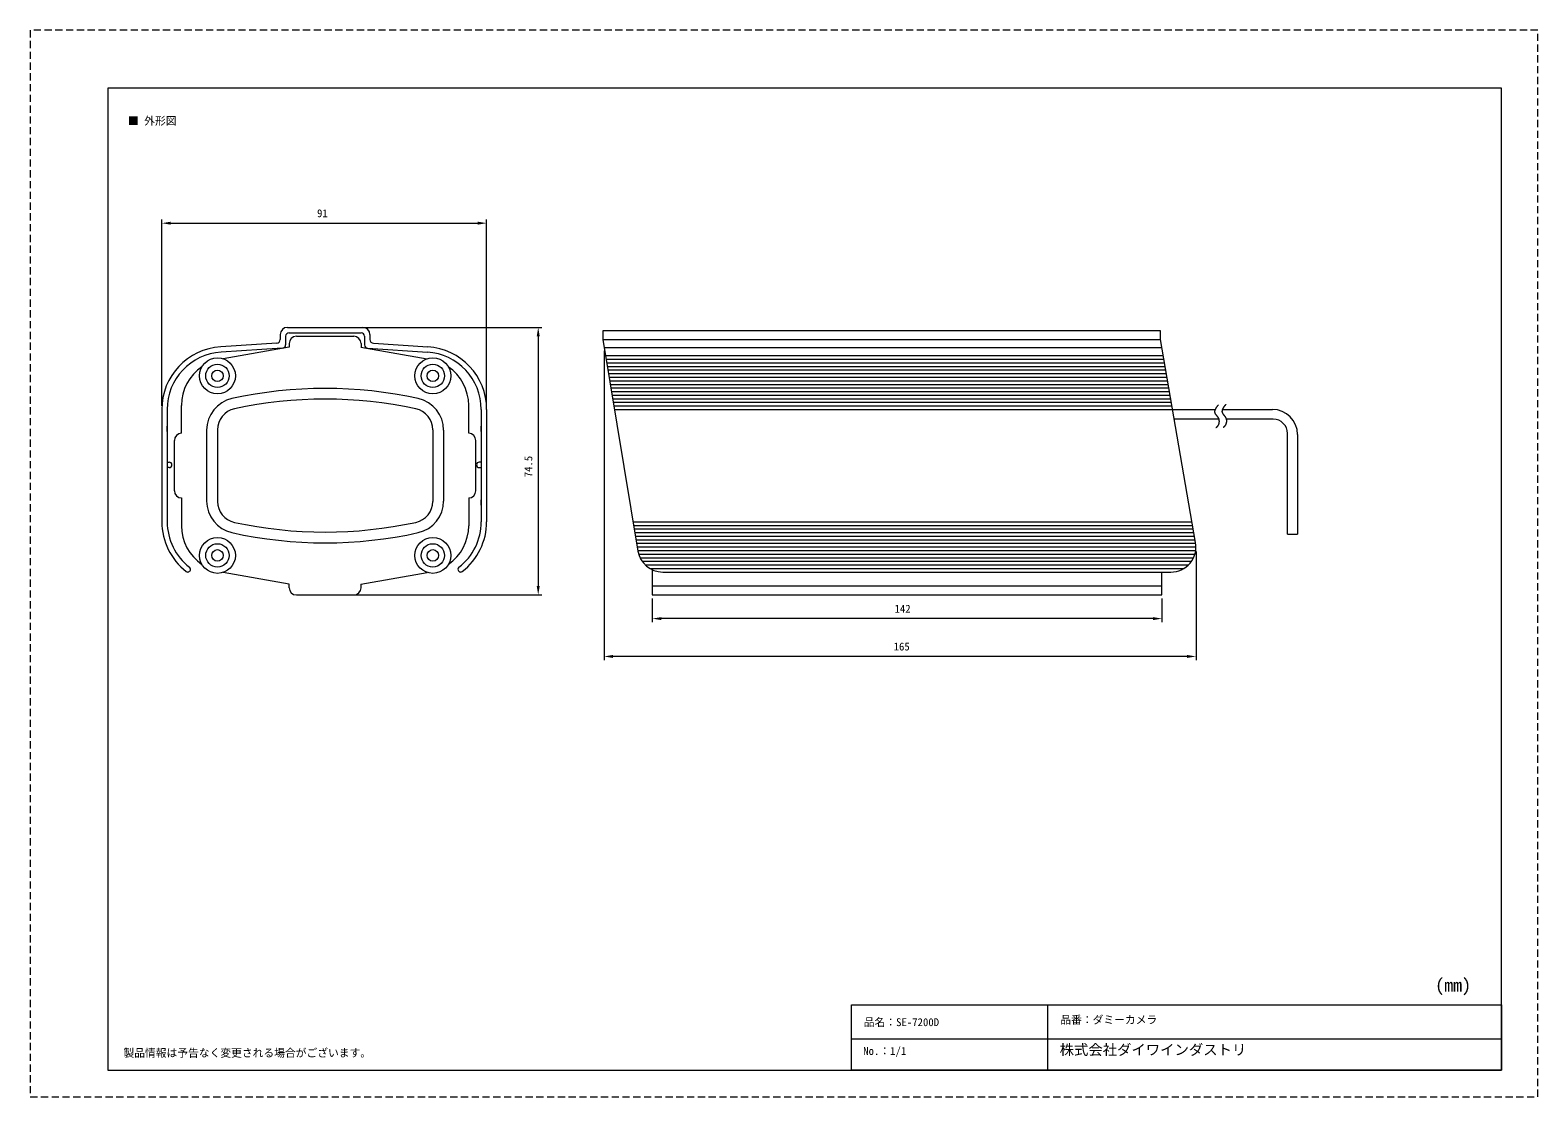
# Model space of a CAD drawing. Units: millimetres on the paper. Extents: x -210 to 210, y -148 to 148.
import ezdxf
from ezdxf.enums import TextEntityAlignment as Align

# ---------------------------------------------------------------- set-up
doc = ezdxf.new("R2010")
doc.units = ezdxf.units.MM
doc.linetypes.add('USER4', pattern=[3, 2, -1])
for name, color, linetype, lineweight in [('0-0_0', 7, 'Continuous', 18), ('0-1_外形線', 7, 'Continuous', 18), ('0-2_枠', 7, 'USER4', 18), ('0-3_AM_5', 3, 'Continuous', 18), ('0-4_レイヤ__1', 7, 'Continuous', 18)]:
    doc.layers.add(name, color=color, linetype=linetype, lineweight=lineweight)
doc.styles.add('ＭＳ ゴシック', font='')
doc.styles.get('ＭＳ ゴシック').set_extended_font_data('MS Gothic')

msp = doc.modelspace()

# ---------------------------------------------------------------- linework, layer by layer
at = {"layer": '0-0_0'}
for p, q in [((-50.468, 62.328), (104.926, 62.328)), ((103.271, 42.884), (120.099, 42.884)), ((122.12, 42.884), (136.056, 42.884)), ((121.107, 40.197), (108.736, 40.197)), ((136.259, 40.197), (123.193, 40.197)), ((140.259, 8.134), (140.259, 36.197)), ((143.056, 35.884), (143.056, 8.134)), ((140.259, 8.134), (143.056, 8.134))]:
    msp.add_line(p, q, dxfattribs=at)
for points in [[(120.126, 42.942), (120.109, 42.907), (120.094, 42.872), (120.079, 42.836), (120.065, 42.801), (120.051, 42.766), (120.038, 42.731), (120.026, 42.695), (120.015, 42.66), (120.005, 42.625), (119.995, 42.59), (119.987, 42.555), (119.979, 42.521), (119.972, 42.486), (119.966, 42.451), (119.96, 42.417), (119.956, 42.383), (119.953, 42.349), (119.951, 42.315), (119.95, 42.281), (119.949, 42.247), (119.95, 42.214), (119.952, 42.181), (119.955, 42.148), (119.959, 42.115), (119.965, 42.083), (119.971, 42.051), (119.979, 42.019), (119.988, 41.987), (119.997, 41.956), (120.008, 41.925), (120.02, 41.894), (120.033, 41.863), (120.047, 41.832), (120.062, 41.802), (120.078, 41.772), (120.094, 41.741), (120.111, 41.712), (120.13, 41.682), (120.148, 41.652)], [(121.052, 44.205), (121.026, 44.178), (121, 44.151), (120.974, 44.123), (120.948, 44.095), (120.922, 44.066), (120.896, 44.037), (120.869, 44.008), (120.843, 43.979), (120.816, 43.949), (120.79, 43.918), (120.764, 43.888), (120.737, 43.857), (120.711, 43.826), (120.685, 43.794), (120.659, 43.762), (120.633, 43.73), (120.608, 43.698), (120.582, 43.665), (120.557, 43.632), (120.532, 43.599), (120.507, 43.566), (120.482, 43.533), (120.458, 43.499), (120.434, 43.465), (120.41, 43.431), (120.387, 43.397), (120.364, 43.363), (120.342, 43.328), (120.32, 43.293), (120.298, 43.259), (120.277, 43.224), (120.256, 43.189), (120.236, 43.154), (120.216, 43.119), (120.197, 43.084), (120.178, 43.048), (120.16, 43.013), (120.142, 42.978), (120.126, 42.942)], [(122.187, 43.041), (122.171, 43.005), (122.155, 42.97), (122.14, 42.935), (122.126, 42.899), (122.113, 42.864), (122.1, 42.829), (122.088, 42.794), (122.077, 42.758), (122.066, 42.723), (122.057, 42.688), (122.048, 42.654), (122.04, 42.619), (122.033, 42.584), (122.027, 42.55), (122.022, 42.515), (122.018, 42.481), (122.015, 42.447), (122.012, 42.413), (122.011, 42.379), (122.011, 42.346), (122.012, 42.312), (122.014, 42.279), (122.017, 42.246), (122.021, 42.214), (122.026, 42.181), (122.033, 42.149), (122.04, 42.117), (122.049, 42.085), (122.059, 42.054), (122.07, 42.023), (122.082, 41.992), (122.095, 41.961), (122.109, 41.93), (122.123, 41.9), (122.139, 41.87), (122.156, 41.84), (122.173, 41.81), (122.191, 41.78), (122.21, 41.75)], [(123.113, 44.303), (123.088, 44.276), (123.062, 44.249), (123.036, 44.221), (123.009, 44.193), (122.983, 44.164), (122.957, 44.136), (122.931, 44.106), (122.904, 44.077), (122.878, 44.047), (122.851, 44.016), (122.825, 43.986), (122.799, 43.955), (122.773, 43.924), (122.746, 43.892), (122.72, 43.86), (122.695, 43.828), (122.669, 43.796), (122.643, 43.763), (122.618, 43.73), (122.593, 43.697), (122.568, 43.664), (122.544, 43.631), (122.519, 43.597), (122.495, 43.563), (122.472, 43.529), (122.449, 43.495), (122.426, 43.461), (122.403, 43.426), (122.381, 43.392), (122.359, 43.357), (122.338, 43.322), (122.317, 43.287), (122.297, 43.252), (122.277, 43.217), (122.258, 43.182), (122.239, 43.147), (122.221, 43.111), (122.204, 43.076), (122.187, 43.041)], [(120.148, 41.652), (120.168, 41.622), (120.188, 41.593), (120.209, 41.563), (120.23, 41.534), (120.252, 41.504), (120.274, 41.475), (120.297, 41.446), (120.32, 41.416), (120.343, 41.387), (120.367, 41.358), (120.391, 41.328), (120.415, 41.299), (120.44, 41.269), (120.464, 41.24), (120.489, 41.21), (120.514, 41.18), (120.539, 41.15), (120.564, 41.12), (120.589, 41.09), (120.614, 41.059), (120.639, 41.029), (120.663, 40.998), (120.688, 40.967), (120.712, 40.936), (120.736, 40.905), (120.76, 40.873), (120.783, 40.841), (120.806, 40.809), (120.828, 40.777), (120.85, 40.744), (120.872, 40.711), (120.893, 40.678), (120.913, 40.644), (120.933, 40.61), (120.952, 40.576), (120.971, 40.541), (120.989, 40.506), (121.006, 40.47), (121.022, 40.434)], [(121.075, 38.886), (121.063, 38.847), (121.051, 38.808), (121.037, 38.769), (121.023, 38.731), (121.009, 38.693), (120.993, 38.656), (120.978, 38.618), (120.961, 38.581), (120.944, 38.545), (120.927, 38.509), (120.909, 38.473), (120.89, 38.438), (120.871, 38.403), (120.851, 38.368), (120.831, 38.334), (120.81, 38.301), (120.789, 38.268), (120.767, 38.235), (120.744, 38.203), (120.721, 38.172), (120.698, 38.141), (120.674, 38.111), (120.649, 38.081), (120.624, 38.052), (120.598, 38.023), (120.572, 37.996), (120.546, 37.969), (120.519, 37.942), (120.491, 37.916), (120.463, 37.891), (120.435, 37.867), (120.406, 37.843), (120.376, 37.82), (120.346, 37.798), (120.316, 37.777)], [(121.022, 40.434), (121.037, 40.398), (121.052, 40.361), (121.066, 40.324), (121.079, 40.287), (121.091, 40.249), (121.102, 40.211), (121.113, 40.172), (121.123, 40.134), (121.132, 40.095), (121.14, 40.056), (121.148, 40.016), (121.155, 39.977), (121.161, 39.937), (121.166, 39.897), (121.171, 39.857), (121.175, 39.817), (121.178, 39.776), (121.181, 39.736), (121.183, 39.695), (121.184, 39.654), (121.184, 39.613), (121.184, 39.573), (121.183, 39.532), (121.181, 39.491), (121.179, 39.45), (121.176, 39.409), (121.172, 39.368), (121.167, 39.327), (121.162, 39.286), (121.157, 39.246), (121.15, 39.205), (121.143, 39.165), (121.135, 39.124), (121.127, 39.084), (121.118, 39.044), (121.108, 39.004), (121.098, 38.964), (121.087, 38.925), (121.075, 38.886)], [(122.21, 41.75), (122.229, 41.72), (122.249, 41.691), (122.27, 41.661), (122.291, 41.632), (122.313, 41.603), (122.335, 41.573), (122.358, 41.544), (122.381, 41.515), (122.404, 41.485), (122.428, 41.456), (122.452, 41.426), (122.477, 41.397), (122.501, 41.367), (122.526, 41.338), (122.551, 41.308), (122.576, 41.278), (122.601, 41.248), (122.626, 41.218), (122.65, 41.188), (122.675, 41.158), (122.7, 41.127), (122.725, 41.096), (122.749, 41.065), (122.773, 41.034), (122.797, 41.003), (122.821, 40.971), (122.844, 40.939), (122.867, 40.907), (122.89, 40.875), (122.912, 40.842), (122.933, 40.809), (122.954, 40.776), (122.975, 40.742), (122.995, 40.708), (123.014, 40.674), (123.032, 40.639), (123.05, 40.604), (123.067, 40.568), (123.083, 40.532)], [(123.137, 38.984), (123.125, 38.945), (123.112, 38.906), (123.099, 38.867), (123.085, 38.829), (123.07, 38.791), (123.055, 38.754), (123.039, 38.716), (123.023, 38.679), (123.006, 38.643), (122.988, 38.607), (122.97, 38.571), (122.952, 38.536), (122.932, 38.501), (122.913, 38.466), (122.892, 38.432), (122.871, 38.399), (122.85, 38.366), (122.828, 38.333), (122.806, 38.301), (122.783, 38.27), (122.759, 38.239), (122.735, 38.209), (122.711, 38.179), (122.685, 38.15), (122.66, 38.122), (122.634, 38.094), (122.607, 38.067), (122.58, 38.04), (122.553, 38.014), (122.525, 37.989), (122.496, 37.965), (122.467, 37.941), (122.438, 37.919), (122.408, 37.897), (122.377, 37.875)], [(123.083, 40.532), (123.099, 40.496), (123.113, 40.459), (123.127, 40.422), (123.14, 40.385), (123.152, 40.347), (123.164, 40.309), (123.174, 40.271), (123.184, 40.232), (123.193, 40.193), (123.202, 40.154), (123.209, 40.115), (123.216, 40.075), (123.222, 40.035), (123.228, 39.995), (123.233, 39.955), (123.237, 39.915), (123.24, 39.874), (123.242, 39.834), (123.244, 39.793), (123.245, 39.752), (123.246, 39.712), (123.245, 39.671), (123.244, 39.63), (123.242, 39.589), (123.24, 39.548), (123.237, 39.507), (123.233, 39.466), (123.229, 39.425), (123.224, 39.385), (123.218, 39.344), (123.212, 39.303), (123.204, 39.263), (123.197, 39.222), (123.188, 39.182), (123.179, 39.142), (123.17, 39.102), (123.159, 39.062), (123.148, 39.023), (123.137, 38.984)]]:
    msp.add_lwpolyline(points, dxfattribs=at)
for centre, radius, start in [((136.056, 35.884), 7, 360), ((136.259, 36.197), 4, 0)]:
    msp.add_arc(centre, radius, start, 90, dxfattribs=at)
for points in [[(-173.332, 94.757), (-170.832, 94.341), (-170.832, 95.174)], [(-85.332, 95.174), (-85.332, 94.341), (-82.832, 94.757)], [(-68.886, 63.254), (-68.053, 63.254), (-68.47, 65.754)], [(-68.47, -8.746), (-68.053, -6.246), (-68.886, -6.246)], [(-36.703, -15.347), (-34.203, -15.764), (-34.203, -14.93)], [(102.797, -14.93), (102.797, -15.764), (105.297, -15.347)], [(-50.112, -25.877), (-47.612, -26.294), (-47.612, -25.461)], [(112.272, -25.461), (112.272, -26.294), (114.772, -25.877)]]:
    msp.add_solid(points, dxfattribs=at)
at = {"layer": '0-1_外形線'}
for p, q in [((-140.332, 63.754), (-140.332, 62.328)), ((-138.832, 63.254), (-138.832, 60.919)), ((-138.332, 65.754), (-117.332, 65.754)), ((-137.832, 64.254), (-117.832, 64.254)), ((-135.832, 63.254), (-119.832, 63.254)), ((-116.832, 63.254), (-116.832, 60.919)), ((-115.332, 63.754), (-115.332, 62.328)), ((-50.468, 64.754), (-50.468, 62.328)), ((-141.27, 61.33), (-156.907, 60.351)), ((-139.768, 59.921), (-156.815, 58.854)), ((-137.822, 60.254), (-156.267, 57.002)), ((-137.832, 61.254), (-137.832, 60.254)), ((-117.843, 60.254), (-99.398, 57.002)), ((-117.832, 61.254), (-117.832, 60.254)), ((-115.897, 59.921), (-99.349, 58.854)), ((-114.395, 61.33), (-99.257, 60.351)), ((-50.468, 62.328), (-40.69, 3.478)), ((-50.112, 60.186), (105.282, 60.186)), ((114.676, 5.817), (104.912, 62.328)), ((-49.729, 57.884), (105.68, 57.884)), ((-49.563, 56.884), (105.852, 56.884)), ((-49.397, 55.884), (106.025, 55.884)), ((-49.397, 55.884), (106.025, 55.884)), ((-49.231, 54.884), (106.198, 54.884)), ((-49.065, 53.884), (106.371, 53.884)), ((-48.899, 52.884), (106.544, 52.884)), ((-48.733, 51.884), (106.716, 51.884)), ((-48.566, 50.884), (106.889, 50.884)), ((-48.4, 49.884), (107.062, 49.884)), ((-48.234, 48.884), (107.235, 48.884)), ((-48.068, 47.884), (107.408, 47.884)), ((-47.902, 46.884), (107.58, 46.884)), ((-173.332, 42.884), (-173.332, 11.628)), ((-171.832, 42.879), (-171.832, 11.628)), ((-167.832, 36.254), (-167.832, 44.032)), ((-87.832, 36.254), (-87.832, 44.032)), ((-84.332, 42.879), (-84.332, 11.628)), ((-82.832, 42.884), (-82.832, 11.628)), ((-47.736, 45.884), (107.753, 45.884)), ((-47.57, 44.884), (107.926, 44.884)), ((-47.403, 43.884), (108.099, 43.884)), ((-47.237, 42.884), (103.271, 42.884)), ((-171.832, 36.754), (-171.832, 38.254)), ((-84.332, 36.754), (-84.332, 38.254)), ((-169.832, 20.254), (-169.832, 34.254)), ((-160.832, 37.128), (-160.832, 17.379)), ((-157.832, 37.199), (-157.832, 17.309)), ((-97.832, 37.199), (-97.832, 17.309)), ((-94.832, 37.128), (-94.832, 17.379)), ((-85.832, 20.254), (-85.832, 34.254)), ((-171.832, 28.212), (-171.245, 28.212)), ((-171.245, 26.712), (-171.832, 26.712)), ((-84.332, 28.212), (-84.919, 28.212)), ((-84.919, 26.712), (-84.332, 26.712)), ((-167.832, 18.254), (-167.832, 10.475)), ((-87.832, 18.254), (-87.832, 10.475)), ((-84.332, 16.254), (-84.332, 17.754)), ((-42.044, 11.623), (113.673, 11.623)), ((-41.878, 10.623), (113.846, 10.623)), ((-41.711, 9.623), (114.018, 9.623)), ((-41.545, 8.623), (114.191, 8.623)), ((-41.379, 7.623), (114.364, 7.623)), ((-41.213, 6.623), (114.537, 6.623)), ((-41.047, 5.623), (114.707, 5.623)), ((-40.881, 4.623), (114.778, 4.623)), ((-40.715, 3.623), (114.706, 3.623)), ((-40.493, 2.623), (114.486, 2.623)), ((-40.109, 1.623), (114.102, 1.623)), ((-40.109, 1.623), (114.102, 1.623)), ((-39.528, 0.623), (113.521, 0.623)), ((-137.822, -5.747), (-156.267, -2.495)), ((-117.843, -5.747), (-99.398, -2.495)), ((-38.682, -0.377), (112.675, -0.377)), ((-37.387, -1.377), (111.38, -1.377)), ((-33.785, -2.374), (107.778, -2.374)), ((-137.832, -6.746), (-137.832, -5.746)), ((-117.832, -6.746), (-117.832, -5.746)), ((-36.703, -6.246), (105.297, -6.246)), ((-135.832, -8.746), (-119.832, -8.746))]:
    msp.add_line(p, q, dxfattribs=at)
for points in [[(104.926, 62.328), (104.926, 64.754), (-50.468, 64.754)], [(-36.703, -1.737), (-36.703, -8.746), (105.297, -8.746), (105.297, -2.374)]]:
    msp.add_lwpolyline(points, dxfattribs=at)
for centre, radius in [((-157.832, 52.254), 5), ((-157.832, 52.254), 3.25), ((-97.832, 52.254), 5), ((-97.832, 52.254), 3.25), ((-157.832, 52.254), 1.6), ((-97.832, 52.254), 1.6), ((-157.832, 2.254), 5), ((-157.832, 2.254), 3.25), ((-97.832, 2.254), 5), ((-97.832, 2.254), 3.25), ((-157.832, 2.254), 1.6), ((-97.832, 2.254), 1.6)]:
    msp.add_circle(centre, radius, dxfattribs=at)
for centre, radius, start, end in [((-138.332, 63.754), 2, 90, 180), ((-137.832, 63.254), 1, 90, 180), ((-135.832, 61.254), 2, 90, 180), ((-119.832, 61.254), 2, 0, 90), ((-117.832, 63.254), 1, 0, 90), ((-117.332, 63.754), 2, 0, 90), ((-155.832, 42.884), 17.5, 93.52211, 180.01661), ((-155.832, 42.884), 16, 93.52211, 180.01661), ((-141.332, 62.328), 1, 273.58088, 0), ((-139.832, 60.919), 1, 273.71048, 0), ((-115.832, 60.919), 1, 180, 266.28952), ((-114.332, 62.328), 1, 180, 266.41912), ((-100.332, 42.884), 16, 359.98339, 86.47789), ((-100.332, 42.884), 17.5, 359.98339, 86.47789), ((-154.832, 44.032), 13, 124.24681, 180), ((-100.832, 44.032), 13, 0, 55.75319), ((-127.832, -71.246), 120, 77.51311, 102.48689), ((-151.832, 37.128), 9, 102.48689, 180), ((-151.832, 37.199), 6, 102.1532, 180), ((-127.832, -74.246), 120, 77.8468, 102.1532), ((-103.832, 37.199), 6, 0, 77.8468), ((-103.832, 37.128), 9, 360, 77.51311), ((-167.832, 34.254), 2, 90, 180), ((-87.832, 34.254), 2, 0, 90), ((-171.245, 27.462), 0.75, 0, 90), ((-171.245, 27.462), 0.75, 270, 0), ((-84.919, 27.462), 0.75, 90, 180), ((-84.919, 27.462), 0.75, 180, 270), ((-167.832, 20.254), 2, 180, 270), ((-151.832, 17.379), 9, 180, 257.51311), ((-151.832, 17.309), 6, 180, 257.8468), ((-103.832, 17.309), 6, 282.1532, 0), ((-103.832, 17.379), 9, 282.48689, 360), ((-87.832, 20.254), 2, 270, 0), ((-155.832, 11.623), 17.5, 179.98339, 232.27007), ((-155.832, 11.623), 16, 179.98339, 232.27007), ((-154.832, 10.475), 13, 180, 235.75319), ((-127.832, 125.754), 120, 257.51311, 282.48689), ((-127.832, 128.754), 120, 257.8468, 282.1532), ((-100.832, 10.475), 13, 304.24681, 0), ((-100.332, 11.623), 16, 307.72993, 0.01661), ((-100.332, 11.623), 17.5, 307.72993, 0.01661), ((107.778, 4.626), 7, 270, 9.80305), ((-33.785, 4.626), 7, 189.43292, 270), ((-166.082, -1.624), 0.75, 232.27007, 0), ((-166.082, -1.624), 0.75, 0, 52.27007), ((-90.082, -1.624), 0.75, 127.72993, 180), ((-90.082, -1.624), 0.75, 180, 307.72993), ((-135.832, -6.746), 2, 180, 270), ((-119.832, -6.746), 2, 270, 0)]:
    msp.add_arc(centre, radius, start, end, dxfattribs=at)
at = {"layer": '0-2_枠'}
msp.add_lwpolyline([(-210, -148.5), (210, -148.5), (210, 148.5), (-210, 148.5)], close=True, dxfattribs=at)
at = {"layer": '0-3_AM_5'}
for p, q in [((-173.332, 43.884), (-173.332, 95.757)), ((-170.832, 94.757), (-85.332, 94.757)), ((-82.832, 43.884), (-82.832, 95.757)), ((-117.332, 65.754), (-67.47, 65.754)), ((-68.47, 63.254), (-68.47, -6.246)), ((-50.112, 59.186), (-50.112, -26.877)), ((114.772, 3.325), (114.772, -26.877)), ((-119.832, -8.746), (-67.47, -8.746)), ((-36.703, -9.746), (-36.703, -16.347)), ((105.297, -9.746), (105.297, -16.347)), ((102.797, -15.347), (-34.203, -15.347)), ((112.272, -25.877), (-47.612, -25.877))]:
    msp.add_line(p, q, dxfattribs=at)
at = {"layer": '0-4_レイヤ__1'}
for p, q in [((73.419, -122.93), (73.419, -141.117)), ((18.761, -132.365), (199.917, -132.365))]:
    msp.add_line(p, q, dxfattribs=at)
for points in [[(-188.331, -141.117), (199.917, -141.117), (199.917, 132.306), (-188.331, 132.306)], [(199.917, -141.117), (18.761, -141.117), (18.761, -122.93), (199.917, -122.93)]]:
    msp.add_lwpolyline(points, close=True, dxfattribs=at)

# ---------------------------------------------------------------- texts
at = {"layer": '0-3_AM_5', "color": 7, "style": 'ＭＳ ゴシック'}
for s, p in [('91', (-130.082, 95.757)), ('142', (30.797, -14.347)), ('165', (30.546, -24.877))]:
    msp.add_text(s, height=2.199, dxfattribs=at).set_placement(p, align=Align.BOTTOM_LEFT)
msp.add_text('74.5', height=2.199, rotation=90, dxfattribs=at).set_placement((-69.47, 24.004), align=Align.BOTTOM_LEFT)
at = {"layer": '0-4_レイヤ__1', "style": 'ＭＳ ゴシック'}
for s, height, p in [('■ 外形図', 2.199, (-182.718, 121.479)), ('(mm)', 3.666, (181.404, -120.326)), ('品番：ダミーカメラ', 2.199, (76.978, -128.811)), ('品名：SE-7200D', 2.199, (22.232, -129.479)), ('株式会社ダイワインダストリ', 2.933, (76.786, -137.73)), ('製品情報は予告なく変更される場合がございます。', 2.199, (-184.011, -138.039)), ('No.：1/1', 2.199, (22.077, -137.495))]:
    msp.add_text(s, height=height, dxfattribs=at).set_placement(p, align=Align.BOTTOM_LEFT)

doc.saveas('drawing.dxf')
